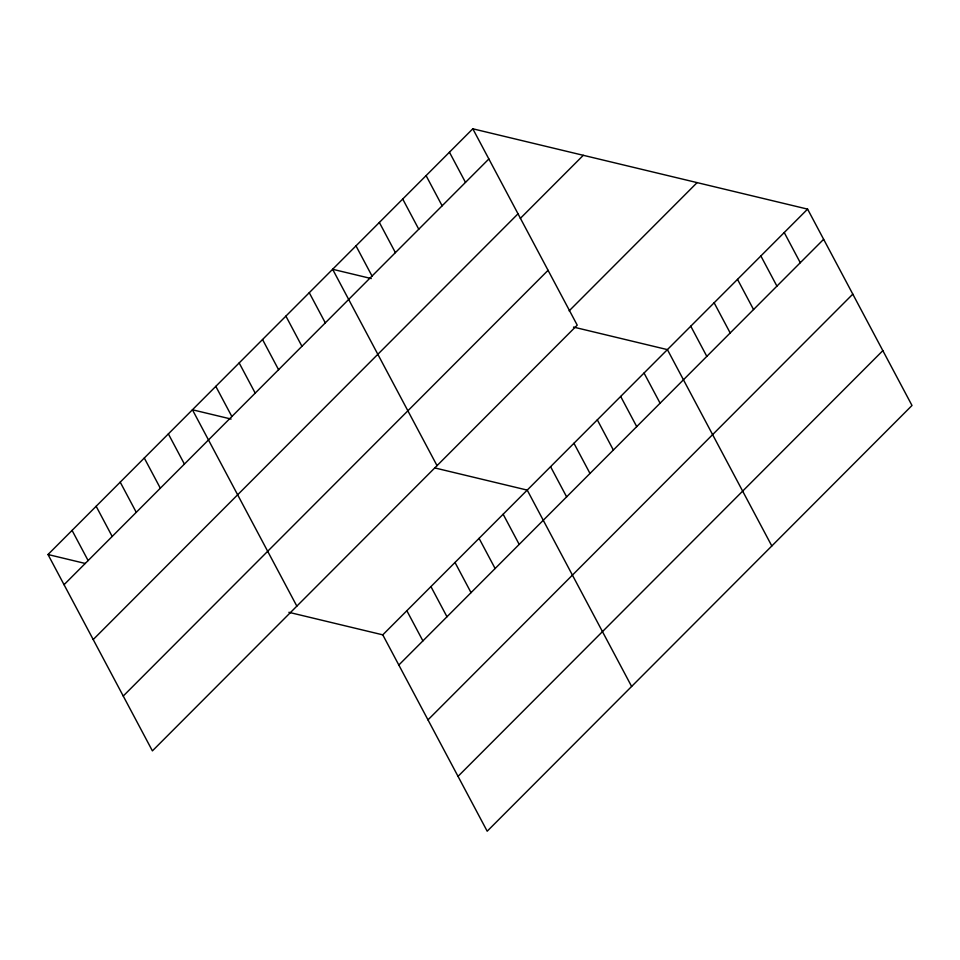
<?xml version="1.0" encoding="UTF-8"?>
<svg xmlns="http://www.w3.org/2000/svg" width="960" height="960" viewBox="0 0 960 960"><rect width="100%" height="100%" fill="white"/><g stroke="black" fill="none" stroke-linecap="round" stroke-linejoin="round"><path stroke-width="1.44" d="M472.812 128.796L577.224 325.152L152.4 750.876L48 554.52L472.812 128.796L807.6 209.124L912 405.48L487.188 831.204L382.776 634.848L288.876 612.312M64.044 584.7L488.856 158.976M93.204 639.54L518.016 213.816M520.308 218.424L583.296 155.304M123.24 696.036L548.064 270.312M569.124 310.884L697.116 182.616M382.776 634.848L807.6 209.124M398.82 665.028L823.644 239.304M427.98 719.868L852.804 294.144M458.028 776.364L882.84 350.64M371.292 278.568L332.628 269.28L437.028 465.636M573.504 327.084L667.404 349.62L771.816 545.964M231.108 419.052L192.432 409.776L296.844 606.132M434.688 467.904L527.22 490.104L631.62 686.46M48 554.52L85.284 563.472M784.236 232.536L800.28 262.716M760.872 255.96L776.916 286.128M737.508 279.372L753.552 309.54M714.132 302.784L730.188 332.964M690.768 326.196L706.812 356.376M644.04 373.032L660.084 403.2M620.676 396.444L636.72 426.624M597.312 419.856L613.356 450.036M449.448 152.208L465.492 182.388M573.948 443.268L589.992 473.448M426.084 175.632L442.128 205.8M550.584 466.692L566.628 496.86M402.72 199.044L418.764 229.212M379.356 222.456L395.4 252.636M503.148 514.224L519.192 544.404M355.992 245.868L372.036 276.048M479.076 538.356L495.12 568.524M455.004 562.476L471.048 592.656M309.264 292.704L325.308 322.872M430.932 586.596L446.976 616.776M285.9 316.116L301.944 346.296M262.536 339.528L278.58 369.708M406.848 610.728L422.904 640.896M239.172 362.94L255.216 393.12M215.808 386.364L231.852 416.532M168.36 433.896L184.404 464.076M144.288 458.028L160.332 488.196M120.216 482.148L136.26 512.328M96.144 506.268L112.188 536.448M72.072 530.4L88.116 560.568"/></g></svg>
